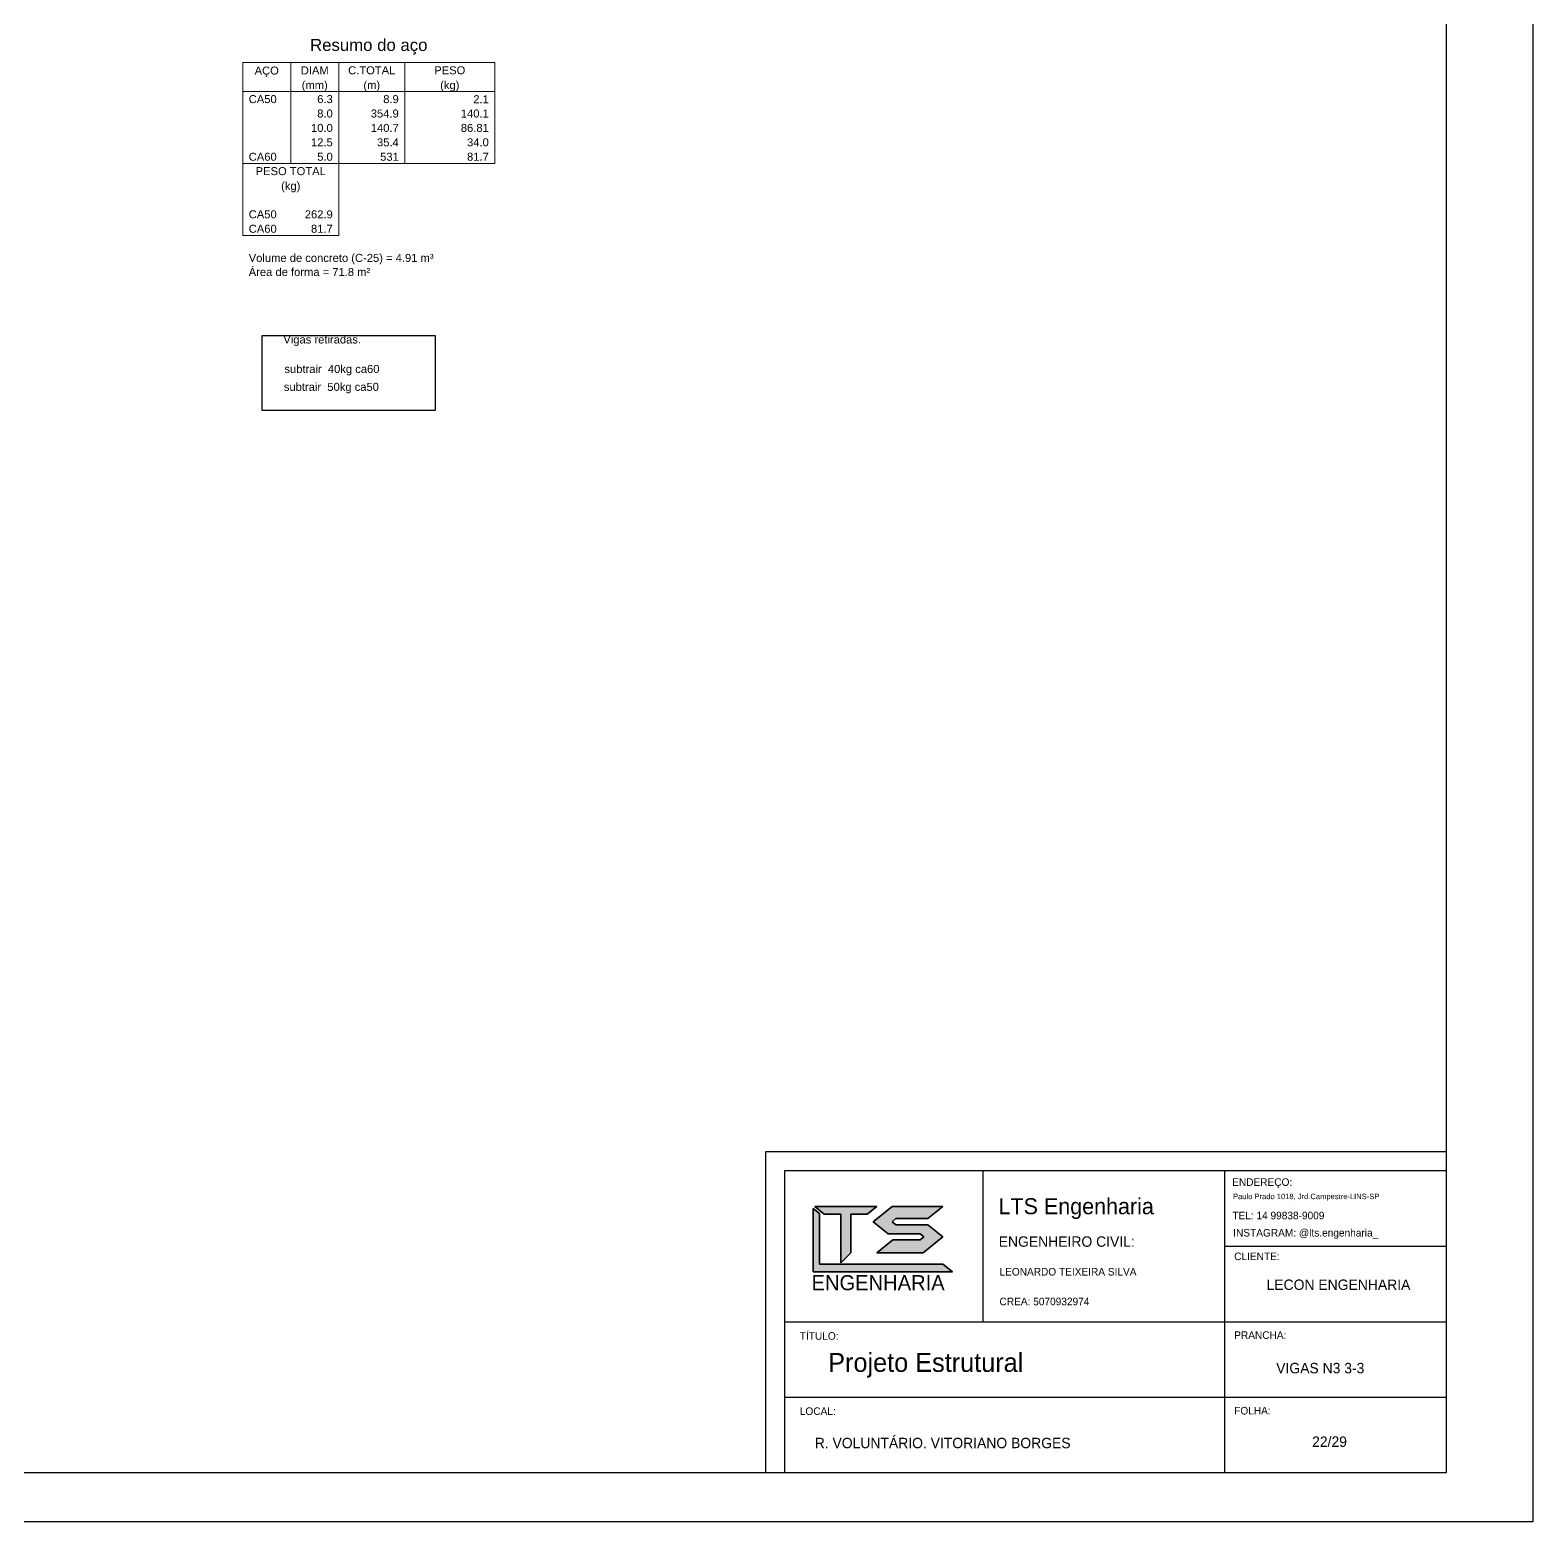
# Model space of a CAD drawing. Header units: millimetres. Extents: x -8 to 605, y -494 to 220.
# Drawn here: x 565.62 to 605.39, y -494.08 to -454.59 of the extents above; entities that cross this region are included whole.
import ezdxf

# ---------------------------------------------------------------- set-up
doc = ezdxf.new("R2010")
doc.units = ezdxf.units.MM
doc.header["$MEASUREMENT"] = 0
doc.linetypes.add('NULL', pattern=[0])
doc.layers.add('DT-Relação do aço', color=1, linetype='Continuous', lineweight=20)
doc.layers.add('FOLHA', color=7, linetype='Continuous')
doc.styles.add('Arial', font='arial.ttf')

msp = doc.modelspace()

# ---------------------------------------------------------------- hatches: boundary and pattern name
h = msp.add_hatch(color=7)
h.dxf.hatch_style = 1
h.paths.add_polyline_path([(586.5084, -485.9165), (586.3409, -485.7824), (586.3409, -487.4579), (590.027, -487.4579), (589.7757, -487.2569), (586.5084, -487.2569)])
h.paths.add_polyline_path([(587.3377, -485.9288), (587.7734, -485.9288), (588.0247, -485.7277), (587.9409, -485.7277), (586.3827, -485.7277), (586.634, -485.9288), (587.0697, -485.9288), (587.0697, -487.2182), (587.3377, -486.9501)])
h.paths.add_polyline_path([(588.53, -486.2105), (588.4292, -486.1298), (588.53, -486.0491), (589.3739, -486.0491), (589.7757, -485.7277), (588.4292, -485.7277), (587.9265, -486.1298), (588.3283, -486.4513), (589.1722, -486.4513), (589.273, -486.532), (589.1722, -486.6127), (588.4465, -486.6127), (588.0247, -486.9501), (589.253, -486.9501), (589.7757, -486.532), (589.3739, -486.2105)])

# ---------------------------------------------------------------- linework, layer by layer
at = {"color": 7}
for p, q in [((605.3917, -409.9755), (605.3917, -494.0755)), ((603.0917, -411.2755), (603.0917, -492.7755)), ((585.0917, -484.2755), (603.0917, -484.2755)), ((585.0917, -484.7755), (585.0917, -484.2755)), ((585.0917, -492.7755), (585.0917, -484.7755)), ((585.5917, -492.7755), (585.5917, -484.7755)), ((585.5917, -484.7755), (603.0917, -484.7755)), ((590.8417, -488.7755), (590.8417, -484.7755)), ((597.2255, -484.7755), (597.2255, -492.7755)), ((603.0917, -484.7755), (603.0917, -492.7755)), ((586.3409, -485.7824), (586.3409, -487.4579)), ((586.5084, -485.9165), (586.3409, -485.7824)), ((586.3409, -485.7824), (586.3409, -487.4579)), ((586.3827, -485.7277), (586.634, -485.9288)), ((588.0247, -485.7277), (586.3827, -485.7277)), ((586.5084, -487.2569), (586.5084, -485.9165)), ((586.634, -485.9288), (587.0697, -485.9288)), ((587.0697, -485.9288), (587.0697, -487.2182)), ((587.3377, -486.9501), (587.3377, -485.9288)), ((587.3377, -485.9288), (587.7734, -485.9288)), ((587.7734, -485.9288), (588.0247, -485.7277)), ((588.4292, -485.7277), (587.9265, -486.1298)), ((589.7757, -485.7277), (588.4292, -485.7277)), ((588.4292, -486.1298), (588.53, -486.0491)), ((588.53, -486.0491), (589.3739, -486.0491)), ((589.3739, -486.0491), (589.7757, -485.7277)), ((587.9265, -486.1298), (588.3283, -486.4513)), ((588.3283, -486.4513), (589.1722, -486.4513)), ((588.53, -486.2105), (588.4292, -486.1298)), ((589.3739, -486.2105), (588.53, -486.2105)), ((589.1722, -486.4513), (589.273, -486.532)), ((589.7757, -486.532), (589.3739, -486.2105)), ((588.4465, -486.6127), (588.0247, -486.9501)), ((589.1722, -486.6127), (588.4465, -486.6127)), ((589.273, -486.532), (589.1722, -486.6127)), ((589.253, -486.9501), (589.7757, -486.532)), ((597.2255, -486.7755), (603.0917, -486.7755)), ((587.0697, -487.2182), (587.3377, -486.9501)), ((588.0247, -486.9501), (589.253, -486.9501)), ((586.3409, -487.4579), (590.027, -487.4579)), ((589.7757, -487.2569), (586.5084, -487.2569)), ((590.027, -487.4579), (589.7757, -487.2569)), ((585.5917, -488.7755), (603.0917, -488.7755)), ((585.5917, -490.7755), (603.0917, -490.7755)), ((603.0917, -492.7755), (488.7917, -492.7755)), ((603.0917, -492.7755), (585.5917, -492.7755)), ((603.0917, -492.7755), (585.5917, -492.7755)), ((605.3917, -494.0755), (486.4917, -494.0755))]:
    msp.add_line(p, q, dxfattribs=at)
msp.add_lwpolyline([(571.7546, -462.6809), (576.3353, -462.6809), (576.3353, -464.6655), (571.7546, -464.6655)], close=True)
for points in [[(586.5084, -487.2569), (589.7757, -487.2569), (590.027, -487.4579), (586.3409, -487.4579), (586.3409, -485.7824), (586.5084, -485.9165)], [(586.3409, -487.4579), (590.027, -487.4579), (589.7757, -487.2569), (586.5084, -487.2569), (586.5084, -485.9165), (586.3409, -485.7824)], [(587.0697, -485.9288), (586.634, -485.9288), (586.3827, -485.7277), (587.9409, -485.7277), (588.0247, -485.7277), (587.7734, -485.9288), (587.3377, -485.9288), (587.3377, -486.9501), (587.0697, -487.2182)], [(586.634, -485.9288), (587.0697, -485.9288), (587.0697, -487.2182), (587.3377, -486.9501), (587.3377, -485.9288), (587.7734, -485.9288), (588.0247, -485.7277), (586.3827, -485.7277)], [(588.4292, -486.1298), (588.53, -486.0491), (589.3739, -486.0491), (589.7757, -485.7277), (588.4292, -485.7277), (587.9265, -486.1298), (588.3283, -486.4513), (589.1722, -486.4513), (589.273, -486.532), (589.1722, -486.6127), (588.4465, -486.6127), (588.0247, -486.9501), (589.253, -486.9501), (589.7757, -486.532), (589.3739, -486.2105), (588.53, -486.2105), (589.3739, -486.2105), (589.7757, -486.532), (589.253, -486.9501), (588.0247, -486.9501), (588.4465, -486.6127), (589.1722, -486.6127), (589.273, -486.532), (589.1722, -486.4513), (588.3283, -486.4513), (587.9265, -486.1298), (588.4292, -485.7277), (589.7757, -485.7277), (589.3739, -486.0491), (588.53, -486.0491), (588.4292, -486.1298), (588.53, -486.2105)]]:
    msp.add_lwpolyline(points, close=True, dxfattribs=at)
at = {"layer": 'DT-Relação do aço', "linetype": 'Continuous'}
for p, q in [((571.2441, -455.4563), (577.9158, -455.4563)), ((571.2441, -455.4563), (571.2441, -456.2188)), ((572.5149, -455.4563), (572.5149, -456.2188)), ((573.7857, -455.4563), (573.7857, -456.2188)), ((575.5331, -455.4563), (575.5331, -456.2188)), ((577.9158, -455.4563), (577.9158, -456.2188)), ((571.2441, -456.2188), (577.9158, -456.2188)), ((571.2441, -456.2188), (571.2441, -458.125)), ((572.5149, -456.2188), (572.5149, -458.125)), ((573.7857, -456.2188), (573.7857, -458.125)), ((575.5331, -456.2188), (575.5331, -458.125)), ((577.9158, -456.2188), (577.9158, -458.125)), ((571.2441, -458.125), (577.9158, -458.125)), ((571.2441, -458.125), (571.2441, -459.2687)), ((573.7857, -458.125), (573.7857, -459.2687)), ((571.2441, -459.2687), (571.2441, -460.0312)), ((573.7857, -459.2687), (573.7857, -460.0312)), ((571.2441, -460.0312), (573.7857, -460.0312))]:
    msp.add_line(p, q, dxfattribs=at)

# ---------------------------------------------------------------- texts
at = {"color": 7}
for s, height, p in [('ENDEREÇO:', 0.2, (597.4308, -485.1816)), ('LTS Engenharia', 0.425339, (591.248, -485.933)), ('Paulo Prado 1018, Jrd.Campestre-LINS-SP', 0.144994, (597.4538, -485.5335)), ('TEL: 14 99838-9009', 0.2, (597.435, -486.0662)), ('INSTAGRAM: @lts.engenharia_', 0.2, (597.4594, -486.5229)), ('ENGENHEIRO CIVIL:', 0.275339, (591.2526, -486.7934)), ('CLIENTE:', 0.2, (597.485, -487.1465)), ('ENGENHARIA', 0.39848, (586.2987, -487.9433)), ('LEONARDO TEIXEIRA SILVA', 0.2, (591.2728, -487.5542)), ('CREA: 5070932974', 0.2, (591.2738, -488.3413)), ('TÍTULO:', 0.2, (585.9884, -489.2543)), ('PRANCHA:', 0.2, (597.485, -489.2319)), ('Projeto Estrutural', 0.5, (586.7389, -490.1048)), ('LOCAL:', 0.2, (585.9884, -491.2441)), ('FOLHA:', 0.2, (597.485, -491.2312))]:
    msp.add_text(s, height=height, dxfattribs=at).set_placement(p)
at = {"layer": 'DT-Relação do aço', "color": 7, "linetype": 'NULL', "line_spacing_factor": 0.9, "style": 'Arial'}
for s, insert, char_height, width, attachment_point in [('Resumo do aço', (574.58, -455.2445), 0.3177, 6.216459, 8), ('AÇO', (571.8795, -455.8375), 0.2118, 1.282746, 8), ('DIAM', (573.1503, -455.7676), 0.2118, 1.479694, 8), ('C.TOTAL', (574.6594, -455.7676), 0.2118, 2.499305, 8), ('PESO ', (576.7245, -455.7676), 0.2118, 3.667756, 8), ('(mm)', (573.1503, -456.2188), 0.2118, 1.379929, 8), ('(m)', (574.6594, -456.2188), 0.2118, 0.886912, 8), ('(kg)', (576.7245, -456.2188), 0.2118, 1.018965, 8), ('CA50', (571.403, -456.5301), 0.2118, 1.48034, 7), ('6.3', (573.6269, -456.5301), 0.2118, 0.822339, 9), ('8.9', (575.3742, -456.5301), 0.2118, 0.822339, 9), ('2.1', (577.757, -456.5301), 0.2118, 0.822339, 9), ('8.0', (573.6269, -456.9113), 0.2118, 0.822339, 9), ('354.9', (575.3742, -456.9113), 0.2118, 1.48034, 9), ('140.1', (577.757, -456.9113), 0.2118, 0.987001, 9), ('10.0', (573.6269, -457.2926), 0.2118, 1.15134, 9), ('140.7', (575.3742, -457.2926), 0.2118, 1.48034, 9), ('86.81', (577.757, -457.2926), 0.2118, 1.15134, 9), ('12.5', (573.6269, -457.6738), 0.2118, 1.15134, 9), ('35.4', (575.3742, -457.6738), 0.2118, 1.15134, 9), ('34.0', (577.757, -457.6738), 0.2118, 1.15134, 9), ('CA60', (571.403, -458.0551), 0.2118, 1.48034, 7), ('PESO TOTAL', (572.5149, -458.4363), 0.2118, 3.716832, 8), ('5.0', (573.6269, -458.0551), 0.2118, 0.822339, 9), ('531', (575.3742, -458.0551), 0.2118, 0.987001, 9), ('81.7', (577.757, -458.0551), 0.2118, 0.658001, 9), ('(kg)', (572.5149, -458.8874), 0.2118, 1.018965, 8), ('CA50', (571.403, -459.58), 0.2118, 1.48034, 7), ('262.9', (573.6269, -459.58), 0.2118, 1.48034, 9), ('CA60', (571.403, -459.9613), 0.2118, 1.48034, 7), ('81.7', (573.6269, -459.9613), 0.2118, 0.658001, 9), ('Volume de concreto (C-25) = 4.91 m³', (571.403, -460.7936), 0.2118, 9.782835, 7), ('Área de forma = 71.8 m²', (571.403, -461.105), 0.2118, 6.428582, 7), ('Vigas retiradas.', (572.3193, -462.9524), 0.2118, 6.428582, 7), ('subtrair  40kg ca60', (572.3476, -463.7324), 0.2118, 6.428582, 7), ('subtrair  50kg ca50', (572.3328, -464.2064), 0.2118, 6.428582, 7)]:
    msp.add_mtext(s, dxfattribs=dict(at, insert=insert, char_height=char_height, width=width, attachment_point=attachment_point))
at = {"layer": 'FOLHA'}
for s, height, p in [('LECON ENGENHARIA', 0.275339, (598.3421, -487.9352)), ('VIGAS N3 3-3', 0.275339, (598.5973, -490.1413)), ('R. VOLUNTÁRIO. VITORIANO BORGES', 0.275339, (586.3835, -492.1242)), ('22/29', 0.27534, (599.5474, -492.0886))]:
    msp.add_text(s, height=height, dxfattribs=at).set_placement(p)

doc.saveas('drawing.dxf')
